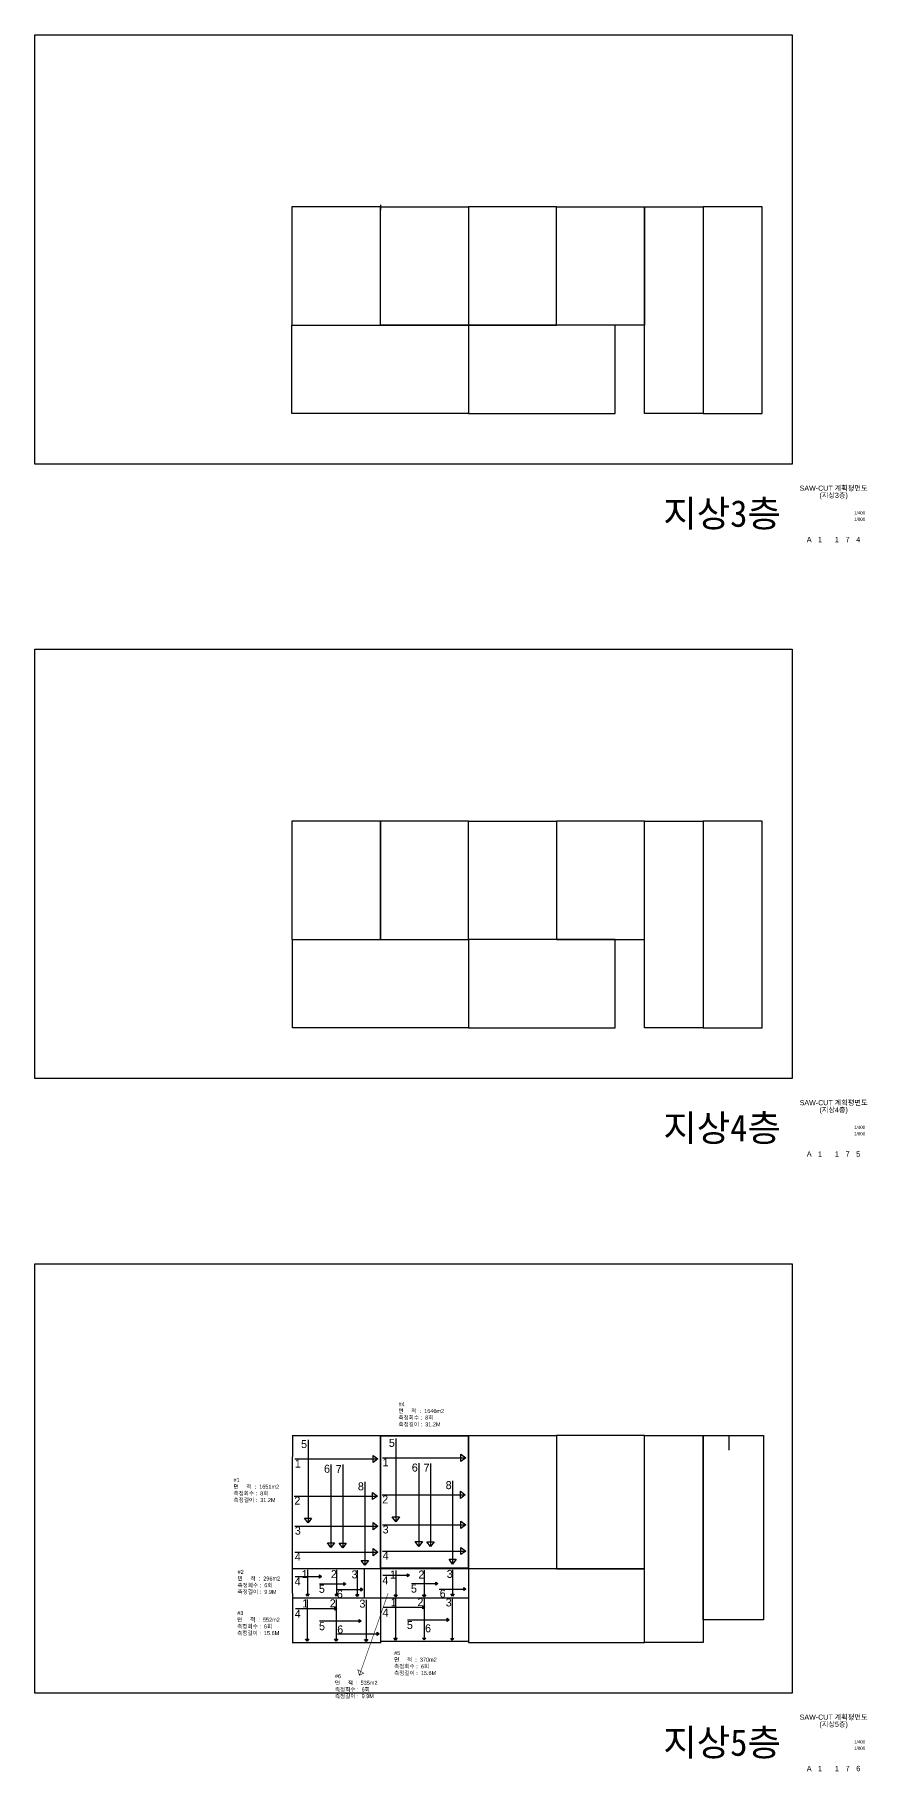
# Model space of a CAD drawing. Header units: millimetres. Extents: x 8000 to 356298, y -1144557 to 197746.
# Drawn here: x 8000 to 319839, y -1144557 to -493454 of the extents above; entities that cross this region are included whole.
import ezdxf
from ezdxf.enums import TextEntityAlignment as Align

# ---------------------------------------------------------------- set-up
doc = ezdxf.new("R2010")
doc.units = ezdxf.units.MM
doc.header["$LTSCALE"] = 1000
doc.header["$MEASUREMENT"] = 0
doc.layers.get('0').update_dxf_attribs({"linetype": 'CONTINUOUS'})
doc.layers.get('Defpoints').update_dxf_attribs({"color": 171, "linetype": 'CONTINUOUS'})
for name, color, linetype in [('0.검수박스', 2, 'CONTINUOUS'), ('0.라인', 3, 'CONTINUOUS'), ('0.면적', 2, 'CONTINUOUS'), ('9-텍스트', 3, 'CONTINUOUS'), ('TEXT', 3, 'CONTINUOUS'), ('TEXT-TITLE', 6, 'CONTINUOUS'), ('TEXT-기입', 6, 'CONTINUOUS')]:
    doc.layers.add(name, color=color, linetype=linetype)
doc.layers.add('검수선', color=80, linetype='CONTINUOUS', lineweight=40)
doc.styles.add('CGS', font='cgse', dxfattribs={"bigfont": 'cgs'})
doc.styles.add('RXHS', font='')
doc.styles.add('궁서체', font='GungsuhChe.ttf')
doc.styles.add('나눔바른고딕', font='')
doc.styles.get('RXHS').set_extended_font_data('HY울릉도L')
doc.styles.get('나눔바른고딕').set_extended_font_data('나눔바른고딕')

msp = doc.modelspace()

# ---------------------------------------------------------------- linework, layer by layer
at = {"color": 114, "ltscale": 10000, "true_color": 0x139b48}
msp.add_line((137730, -557234), (137730, -559234), dxfattribs=at)
at = {"color": 6, "ltscale": 10000}
msp.add_line((268306, -1018609), (268306, -1024109), dxfattribs=at)
at = {"layer": '0.검수박스', "ltscale": 10000, "const_width": 500}
msp.add_lwpolyline([(137730, -1079609), (104680, -1079609), (104680, -1096309), (137730, -1096309)], close=True, dxfattribs=at)
at = {"layer": '0.검수박스', "color": 1, "ltscale": 10000, "const_width": 200}
msp.add_lwpolyline([(140501, -1077884), (129751, -1108571), (129146, -1106482), (131366, -1107779), (129751, -1108571)], dxfattribs=at)
at = {"layer": '0.라인', "ltscale": 10000}
for points in [[(110500, -1020240), (110500, -1051440), (109157, -1049630), (111844, -1049630), (110500, -1051440)], [(143425, -1019790), (143425, -1050990), (142082, -1049180), (144769, -1049180), (143425, -1050990)], [(105500, -1027471), (136700, -1027471), (134889, -1028814), (134889, -1026127), (136700, -1027471)], [(138425, -1027021), (169625, -1027021), (167814, -1028364), (167814, -1025677), (169625, -1027021)], [(119103, -1029505), (119103, -1060705), (117760, -1058895), (120447, -1058895), (119103, -1060705)], [(123501, -1029586), (123501, -1060786), (122157, -1058976), (124844, -1058976), (123501, -1060786)], [(152028, -1029055), (152028, -1060255), (150685, -1058445), (153372, -1058445), (152028, -1060255)], [(156426, -1029136), (156426, -1060336), (155082, -1058526), (157769, -1058526), (156426, -1060336)], [(105331, -1041365), (136531, -1041365), (134721, -1042708), (134721, -1040021), (136531, -1041365)], [(131807, -1036097), (131807, -1067297), (130463, -1065486), (133150, -1065486), (131807, -1067297)], [(138256, -1040915), (169456, -1040915), (167646, -1042258), (167646, -1039571), (169456, -1040915)], [(164732, -1035647), (164732, -1066847), (163388, -1065036), (166075, -1065036), (164732, -1066847)], [(105500, -1052631), (136700, -1052631), (134889, -1053974), (134889, -1051288), (136700, -1052631)], [(138425, -1052181), (169625, -1052181), (167814, -1053524), (167814, -1050838), (169625, -1052181)], [(105500, -1062427), (136700, -1062427), (134889, -1063770), (134889, -1061083), (136700, -1062427)], [(138425, -1061977), (169625, -1061977), (167814, -1063320), (167814, -1060633), (169625, -1061977)], [(105676, -1071536), (115576, -1071536), (114818, -1072116), (114818, -1070957), (115576, -1071536)], [(110311, -1069037), (110311, -1078937), (109731, -1078179), (110890, -1078179), (110311, -1078937)], [(114787, -1074300), (124687, -1074300), (123929, -1074879), (123929, -1073720), (124687, -1074300)], [(121223, -1069037), (121223, -1078937), (120643, -1078179), (121802, -1078179), (121223, -1078937)], [(128963, -1069165), (128963, -1079065), (128383, -1078307), (129543, -1078307), (128963, -1079065)], [(138601, -1071086), (148501, -1071086), (147743, -1071666), (147743, -1070507), (148501, -1071086)], [(143359, -1069239), (143359, -1079139), (142779, -1078381), (143938, -1078381), (143359, -1079139)], [(149314, -1074211), (159214, -1074211), (158456, -1074791), (158456, -1073632), (159214, -1074211)], [(154044, -1069207), (154044, -1079107), (153465, -1078349), (154624, -1078349), (154044, -1079107)], [(164679, -1068973), (164679, -1078873), (164100, -1078115), (165259, -1078115), (164679, -1078873)], [(110180, -1080170), (110180, -1095770), (109563, -1095039), (110791, -1095039), (110180, -1095770)], [(121092, -1080170), (121092, -1095770), (120475, -1095039), (121703, -1095039), (121092, -1095770)], [(121171, -1076389), (131071, -1076389), (130313, -1076968), (130313, -1075809), (131071, -1076389)], [(132246, -1080299), (132246, -1095899), (131630, -1095167), (132857, -1095167), (132246, -1095899)], [(143331, -1079752), (143331, -1095352), (142715, -1094621), (143942, -1094621), (143331, -1095352)], [(154017, -1079720), (154017, -1095320), (153400, -1094589), (154628, -1094589), (154017, -1095320)], [(159731, -1076249), (169631, -1076249), (168873, -1076828), (168873, -1075669), (169631, -1076249)], [(164602, -1079849), (164602, -1095449), (163986, -1094717), (165214, -1094717), (164602, -1095449)], [(105735, -1083539), (121335, -1083539), (120604, -1084155), (120604, -1082928), (121335, -1083539)], [(138660, -1083089), (154260, -1083089), (153529, -1083705), (153529, -1082478), (154260, -1083089)], [(147765, -1087761), (163365, -1087761), (162634, -1088378), (162634, -1087150), (163365, -1087761)], [(114840, -1088211), (130440, -1088211), (129709, -1088828), (129709, -1087600), (130440, -1088211)], [(121540, -1093039), (137140, -1093039), (136409, -1093656), (136409, -1092428), (137140, -1093039)]]:
    msp.add_lwpolyline(points, dxfattribs=at)
at = {"layer": '0.면적', "ltscale": 10000}
for points in [[(137730, -557984), (104480, -557984), (104480, -602309), (137730, -602309)], [(137730, -557984), (170730, -557984), (170730, -602309), (137730, -602309)], [(170730, -602309), (203730, -602309), (203730, -557959), (170730, -557959)], [(203730, -557959), (236729, -557959), (236729, -602309), (203730, -602309)], [(236729, -557961), (258730, -557961), (258730, -635434), (236729, -635434)], [(258730, -635434), (280830, -635434), (280830, -557959), (258730, -557959)], [(170730, -635434), (104480, -635434), (104480, -602309), (170730, -602309)], [(225730, -602311), (170730, -602311), (170730, -635434), (225730, -635434)], [(137730, -788334), (104480, -788334), (104480, -832709), (137730, -832709)], [(137730, -832709), (170730, -832709), (170730, -788309), (137730, -788309)], [(170730, -788309), (203730, -788309), (203730, -832714), (170730, -832714)], [(203730, -832709), (236730, -832709), (236730, -788309), (203730, -788309)], [(236730, -788309), (258730, -788309), (258730, -865834), (236730, -865834)], [(258730, -865834), (280830, -865834), (280830, -788359), (258730, -788359)], [(170730, -865834), (104629, -865834), (104629, -832709), (170730, -832709)], [(225730, -832709), (170730, -832709), (170730, -865834), (225730, -865834)], [(137730, -1018734), (170730, -1018734), (170730, -1068609), (137730, -1068609)], [(170730, -1018709), (203730, -1018709), (203730, -1068609), (170730, -1068609)], [(203730, -1068609), (236730, -1068609), (236730, -1018709), (203730, -1018709)], [(236730, -1018709), (258730, -1018709), (258730, -1096234), (236730, -1096234)], [(258730, -1018709), (281280, -1018709), (281280, -1087807), (258730, -1087807)], [(236730, -1068609), (170730, -1068609), (170730, -1096234), (236730, -1096234)]]:
    msp.add_lwpolyline(points, close=True, dxfattribs=at)
at = {"layer": 'Defpoints', "ltscale": 10000}
for points in [[(292000, -654422), (8000, -654422), (8000, -493454), (292000, -493454)], [(292000, -884822), (8000, -884822), (8000, -723854), (292000, -723854)], [(292000, -1115222), (8000, -1115222), (8000, -954254), (292000, -954254)]]:
    msp.add_lwpolyline(points, close=True, dxfattribs=at)
at = {"layer": '검수선', "color": 2, "ltscale": 10000, "const_width": 500}
for points in [[(104680, -1018709), (137730, -1018734), (137730, -1068609), (104605, -1068609)], [(137730, -1018734), (170730, -1018734), (170730, -1068609), (137730, -1068609)], [(137730, -1018734), (170730, -1018734), (170730, -1068609), (137730, -1068609)], [(104605, -1068609), (131580, -1068609), (131580, -1079609), (104680, -1079609)], [(137730, -1068396), (170730, -1068396), (170730, -1079609), (137730, -1079609)], [(137730, -1068396), (170730, -1068396), (170730, -1079609), (137730, -1079609)], [(137730, -1079609), (170730, -1079609), (170730, -1095809), (137730, -1095809)], [(137730, -1079609), (170730, -1079609), (170730, -1095809), (137730, -1095809)]]:
    msp.add_lwpolyline(points, close=True, dxfattribs=at)

# ---------------------------------------------------------------- texts
at = {"layer": '0.라인', "ltscale": 10000, "style": '나눔바른고딕'}
for s, p in [('5', (107887, -1023374)), ('5', (140812, -1022924)), ('1', (105552, -1030682)), ('1', (138477, -1030232)), ('6', (116490, -1032639)), ('7', (120887, -1032721)), ('6', (149415, -1032189)), ('7', (153812, -1032271)), ('2', (105384, -1044576)), ('8', (129193, -1039231)), ('2', (138309, -1044126)), ('8', (162118, -1038781)), ('3', (105552, -1055842)), ('3', (138477, -1055392)), ('4', (105552, -1065638)), ('4', (138477, -1065188)), ('4', (105459, -1074890)), ('1', (108152, -1072111)), ('2', (119064, -1072111)), ('3', (126805, -1072239)), ('4', (138384, -1074440)), ('1', (141200, -1072313)), ('2', (151886, -1072281)), ('3', (162521, -1072048)), ('1', (108355, -1083109)), ('5', (114570, -1077654)), ('2', (118622, -1083077)), ('6', (121308, -1079582)), ('3', (129777, -1083205)), ('1', (141506, -1082691)), ('5', (149098, -1077565)), ('2', (151547, -1082627)), ('6', (159867, -1079442)), ('3', (162133, -1082755)), ('4', (105521, -1087000)), ('4', (138446, -1086550)), ('5', (114626, -1091672)), ('6', (121454, -1092895)), ('5', (147551, -1091222)), ('6', (154379, -1092445))]:
    msp.add_text(s, height=3000, dxfattribs=at).set_placement(p)
at = {"layer": '9-텍스트', "color": 3, "char_height": 1500, "attachment_point": 1, "style": 'RXHS'}
for s, insert in [('\\pxi0.02023;{\\fGulim|b0|i0|c129|p50;#4\\P면     적  :  1646m2\\P\\pi0;측정회수 :  8회\\P측정길이 :  31.2M}', (144394, -1006219, 0)), ('\\pxi0.02023;{\\fGulim|b0|i0|c129|p50;#1\\P면     적  :  1651m2\\P\\pi0;측정회수 :  8회\\P측정길이 :  31.2M}', (82525, -1034605, 0)), ('\\pxi0.02023;{\\fGulim|b0|i0|c129|p50;#2\\P면     적  :  296m2\\P\\pi0;측정회수 :  6회\\P측정길이 :  9.9M}', (84049, -1069043, 0)), ('\\pxi0.02023;{\\fGulim|b0|i0|c129|p50;#3\\P면     적  :  552m2\\P\\pi0;측정회수 :  6회\\P측정길이 :  15.6M}', (83933, -1084497, 0)), ('\\pxi0.02023;{\\fGulim|b0|i0|c129|p50;#5\\P면     적  :  370m2\\P\\pi0;측정회수 :  6회\\P측정길이 :  15.6M}', (142769, -1099470, 0)), ('\\pxi0.02023;{\\fGulim|b0|i0|c129|p50;#6\\P\\pt4;면     적  :  535m2\\P\\pi0,tz;측정회수 :  6회\\P측정길이 :  9.9M}', (120567, -1108145, 0))]:
    msp.add_mtext_dynamic_manual_height_columns(s, width=20376.87, gutter_width=1500, heights=[0], dxfattribs=dict(at, insert=insert))
at = {"layer": 'TEXT', "style": '궁서체'}
for s, p in [('지상3층', (287822, -667956)), ('지상4층', (287822, -898356)), ('지상5층', (287822, -1128756))]:
    msp.add_text(s, height=10000, dxfattribs=at).set_placement(p, align=Align.TOP_RIGHT)
at = {"layer": 'TEXT-TITLE', "style": '나눔바른고딕'}
for s, p in [('SAW-CUT 계획평면도', (307600, -663467)), ('(지상3층)', (307600, -666133)), ('SAW-CUT 계획평면도', (307600, -893867)), ('(지상4층)', (307600, -896533)), ('SAW-CUT 계획평면도', (307600, -1124267)), ('(지상5층)', (307600, -1126933))]:
    msp.add_text(s, height=1920, dxfattribs=at).set_placement(p, align=Align.MIDDLE_CENTER)
at = {"layer": 'TEXT-기입', "style": '나눔바른고딕'}
for s, p in [('1/400', (315281, -673688)), ('1/800', (315281, -676088)), ('1/400', (315281, -904088)), ('1/800', (315281, -906488)), ('1/400', (315281, -1134488)), ('1/800', (315281, -1136888))]:
    msp.add_text(s, height=1200, dxfattribs=at).set_placement(p, align=Align.BOTTOM_LEFT)
at = {"layer": 'TEXT-기입', "style": 'CGS'}
for s, p in [('A', (298431, -682728)), ('1', (302481, -682728)), ('1', (308831, -682728)), ('7', (312831, -682728)), ('4', (316831, -682728)), ('A', (298431, -913128)), ('1', (302481, -913128)), ('1', (308831, -913128)), ('7', (312831, -913128)), ('5', (316831, -913128)), ('A', (298431, -1143528)), ('1', (302481, -1143528)), ('1', (308831, -1143528)), ('7', (312831, -1143528)), ('6', (316831, -1143528))]:
    msp.add_text(s, height=2000, dxfattribs=at).set_placement(p, align=Align.MIDDLE_CENTER)

doc.saveas('drawing.dxf')
